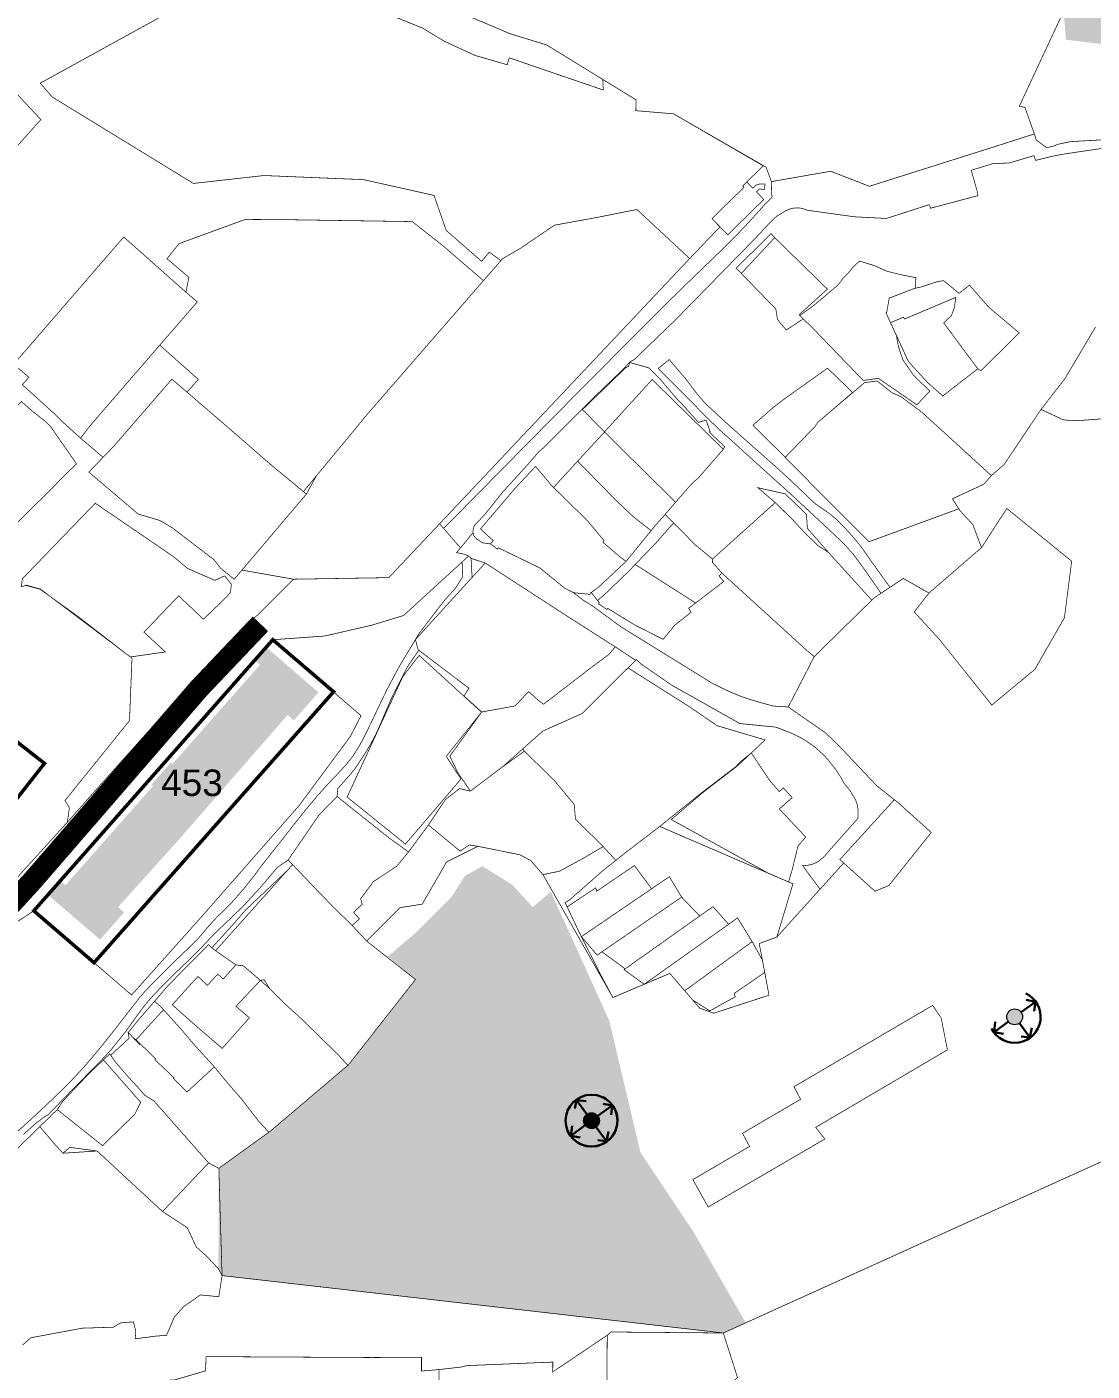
# Model space of a CAD drawing. Header units: millimetres. Extents: x 21689 to 31331, y 37531 to 43751.
# Drawn here: x 24615.4 to 24916.8, y 39935.3 to 40315.5 of the extents above; entities that cross this region are included whole.
import ezdxf

# ---------------------------------------------------------------- set-up
doc = ezdxf.new("R2010")
doc.units = ezdxf.units.MM
doc.linetypes.add('g5_084', pattern=[0.4, 0.2, -0.2])
for name, color, linetype, lineweight in [('0.15 - Видовые раскрытия', 22, 'Continuous', 9), ('00 номер ОКН', 7, 'Continuous', 15), ('00 Разраб границы', 5, 'g5_084', 50), ('CONTUR', 150, 'Continuous', 9)]:
    doc.layers.add(name, color=color, linetype=linetype, lineweight=lineweight)
doc.layers.add('00 Дороги', color=252, linetype='Continuous', lineweight=9, transparency=0.2)
doc.layers.add('00 ОКН', color=1, linetype='Continuous', lineweight=9, transparency=0.4)
doc.layers.add('00 Природный ландшафт', color=81, linetype='Continuous', lineweight=9, true_color=0xa9da90, transparency=0.4)
doc.styles.get("Standard").update_dxf_attribs({"font": 'arial.ttf'})

# ---------------------------------------------------------------- blocks, each defined once
blk = doc.blocks.new('участки все')
at = {"layer": 'CONTUR', "const_width": 0.2}
for points in [[(2021.96, 2677.63), (2009.39, 2650.7), (2010.98, 2650.44), (2013.67, 2642.91), (2001.76, 2639.09), (1966.99, 2628.1), (1956.06, 2632.35), (1939.28, 2629.42), (1937.78, 2633.5), (1911.6, 2648.59), (1900.92, 2649.48), (1901.01, 2652.54), (1875.71, 2668.07), (1865.17, 2671.31), (1861.82, 2672.77), (1827.05, 2687.32)], [(1831.98, 2676.34), (1840.65, 2672.82), (1846.72, 2669.14), (1849.17, 2668.01), (1850.92, 2667.2), (1855.53, 2665.08), (1858.48, 2664.24), (1864.56, 2662.48), (1865.12, 2664.44), (1873.12, 2661.69), (1891.73, 2655.32), (1891.61, 2657.7), (1891.58, 2658.32), (1901.01, 2652.54), (1900.92, 2649.48), (1911.6, 2648.59), (1936.97, 2633.87), (1932.3, 2629.33), (1931.15, 2628.21), (1931.5, 2627.8), (1929.22, 2625.54), (1926.66, 2623.07), (1922.46, 2618.96), (1924.72, 2616.61), (1916.16, 2607.65), (1901.24, 2621.53), (1890.46, 2619.38), (1877.91, 2617.09), (1868.29, 2610.55), (1863.26, 2607.64), (1862.76, 2607.07), (1859.47, 2609.48), (1857.33, 2606.85), (1847.3, 2615.6), (1843.85, 2625.51), (1840.13, 2626.35), (1823.89, 2629.98), (1816.44, 2630.28), (1795.74, 2631.14), (1775.77, 2628.9), (1765.2, 2635.38), (1761.22, 2637.82), (1735.81, 2653.38), (1732.47, 2657.27), (1776.79, 2681.67)], [(2032.59, 2638.78), (2022.23, 2637.25), (2018.59, 2636.57), (2014, 2635.42), (2013.57, 2636.77), (2011.69, 2636.21), (2006.63, 2634.71), (2001.78, 2634.46), (1995.8, 2632.62), (1997.52, 2626.59), (1997.75, 2625.45), (1993.82, 2624.42), (1984.29, 2621.89), (1983.97, 2622.92), (1971.83, 2619), (1962.76, 2619.47), (1949.48, 2621.31), (1948.26, 2621.78), (1947.05, 2622), (1945.81, 2621.97), (1944.6, 2621.7), (1943.48, 2621.25), (1941.1, 2619.83), (1940.3, 2619.22), (1938.92, 2617.88), (1934.55, 2613.19), (1914.54, 2592.76), (1911.49, 2589.69), (1900.45, 2579.04), (1899.44, 2578.57), (1897.63, 2576.63), (1890.5, 2569.76), (1884.53, 2563.85), (1875.03, 2554.29), (1873.62, 2553.14), (1870.45, 2549.5), (1863.23, 2541.54), (1862.42, 2540.53), (1858.49, 2535.61), (1857.49, 2534.49), (1855.59, 2532.57), (1855.1, 2531.77), (1854.88, 2530.84), (1854.9, 2530.13), (1851.33, 2525.83), (1851.33, 2525.83), (1846.57, 2531.31), (1848.9, 2533.67), (1857.1, 2541.98), (1866.79, 2551.8), (1870.11, 2555.17), (1871.61, 2556.68), (1879.04, 2564.21), (1886.84, 2572.09), (1893.7, 2578.99), (1904.83, 2590.18), (1907.61, 2592.95), (1914.41, 2599.66), (1922.82, 2607.77), (1926.53, 2611.36), (1929.03, 2613.88), (1932.02, 2617), (1934.02, 2619.17), (1936, 2621.36), (1937.48, 2623.05), (1939.44, 2624.99), (1939.31, 2627.23), (1939.28, 2629.42), (1956.06, 2632.35), (1966.99, 2628.1), (2001.76, 2639.09), (2013.67, 2642.91), (2014.19, 2641.23), (2017.19, 2638.98), (2019.44, 2639.57), (2020.09, 2639.93), (2023.87, 2640.73), (2035.86, 2641.4)], [(2030.98, 2588.31), (2028.53, 2584.18), (2022.33, 2573.72), (2015.54, 2564.97), (2022, 2561.99), (2025.88, 2561.8), (2033.89, 2562.4)], [(2033.89, 2562.4), (2025.88, 2561.8), (2022, 2561.99), (2015.54, 2564.97), (2005.13, 2549.42), (2001.5, 2546.26), (1999.38, 2543.83), (1990.48, 2539.69), (1992.7, 2536.26), (1996.27, 2532.38), (1998.72, 2525.89), (1998.72, 2525.89), (2005.87, 2536.96), (2024.21, 2522.06), (2022.17, 2506.05), (2013.81, 2491.47), (2001.64, 2481.36), (1986.73, 2500.01), (1979.68, 2507.7), (1983.85, 2513.04), (1976.6, 2517.17), (1968.35, 2511.69), (1951.41, 2495.08), (1944.05, 2480.82), (1954.69, 2473.43), (1959.18, 2469.01), (1969.04, 2458.57), (1975.25, 2453.64), (1984.51, 2445.32), (1972.51, 2430.33), (1969.76, 2429.17), (1968.59, 2428.7), (1959.73, 2436.68), (1940.82, 2415.74), (1935.84, 2413.9), (1938.6, 2399.3), (1922.95, 2394.19), (1918.95, 2395.66), (1910.56, 2405.47), (1894.44, 2398.64), (1874.67, 2433.4), (1871.14, 2437.43), (1868.14, 2439.01), (1856.26, 2441.41), (1847.38, 2436.98), (1845.13, 2433.05), (1840.51, 2425.05), (1834.28, 2424.07), (1824.78, 2414.61), (1838.59, 2403.74), (1819.61, 2379.56), (1797.71, 2360.98), (1782.98, 2350.32), (1783.89, 2319.99), (1925.68, 2303.75), (2109.58, 2387.06)], [(1720.23, 2426.28), (1740.12, 2448.22), (1744.4, 2453.06), (1762.9, 2473.79), (1786.74, 2499.71), (1804.11, 2516.96), (1831.05, 2517.4), (1845.42, 2532.63), (1845.42, 2532.63), (1846.57, 2531.31), (1851.33, 2525.83), (1850.19, 2524.44), (1850.9, 2524.36), (1851.97, 2524.13), (1852.88, 2523.83), (1853.48, 2523.55), (1853.59, 2523.48), (1853.47, 2523.37), (1851.79, 2521.84), (1835.24, 2506.69), (1826.22, 2503.95), (1812.92, 2500.89), (1798.25, 2499.84), (1730.64, 2423.16), (1724.98, 2419.45)], [(1728.34, 2515.34), (1732.52, 2514.15), (1758.41, 2494.63), (1757.71, 2476.96), (1757.71, 2476.96), (1739.45, 2454.36), (1740.71, 2452.3), (1740.12, 2448.22), (1720.23, 2426.28)], [(1724.65, 2359.47), (1728.88, 2363.32), (1731.09, 2365.35), (1733.31, 2367.42), (1735.5, 2369.5), (1737.64, 2371.55), (1739.69, 2373.57), (1741.63, 2375.55), (1743.51, 2377.55), (1745.42, 2379.67), (1747.41, 2381.99), (1749.58, 2384.62), (1752, 2387.63), (1754.74, 2391.12), (1757.87, 2395.18), (1760.91, 2399.04), (1762.13, 2400.43), (1764.55, 2402.99), (1766.06, 2404.49), (1769.31, 2407.75), (1773.85, 2412.09), (1777.44, 2415.68), (1780.01, 2418.73), (1782, 2420.91), (1783.04, 2421.95), (1786.7, 2425.58), (1790.09, 2429.47), (1793.58, 2433.88), (1794.09, 2434.68), (1796.67, 2437.96), (1798.33, 2440.08), (1801.68, 2444.32), (1803.33, 2446.42), (1806.66, 2450.64), (1808.45, 2452.83), (1810.81, 2455.64), (1813.74, 2458.9), (1817.79, 2463.16), (1819.58, 2465.22), (1820.91, 2466.95), (1822.38, 2469.23), (1823.64, 2471.45), (1824.89, 2473.98), (1826.08, 2476.43), (1828.39, 2481.3), (1829.56, 2483.74), (1830.61, 2485.88), (1831.82, 2488.17), (1834.14, 2492.47), (1838.59, 2499.88), (1839.36, 2496.99), (1839.36, 2496.99), (1839.53, 2496.86), (1836.36, 2492.24), (1834.27, 2488.13), (1832.37, 2484.47), (1831.52, 2482.59), (1829.98, 2479.04), (1828.41, 2475.29), (1827.42, 2473.15), (1825.65, 2469.81), (1823.76, 2466.78), (1821.54, 2463.45), (1820.34, 2461.92), (1817.84, 2459.1), (1816.63, 2457.73), (1816.42, 2455.5), (1814.44, 2453.5), (1811.32, 2450.28), (1802.58, 2437.54), (1799.5, 2435.42), (1795.95, 2431.17), (1794.19, 2429.17), (1790.56, 2425.22), (1788.66, 2423.31), (1784.77, 2419.57), (1782.84, 2417.75), (1780.6, 2415.5), (1777.25, 2411.92), (1775.81, 2410.51), (1772.25, 2407.04), (1770.77, 2405.69), (1767.26, 2402.17), (1765.82, 2400.68), (1763.93, 2398.68), (1762.48, 2397), (1761.22, 2395.4), (1760.04, 2393.79), (1756.54, 2388.88), (1752.46, 2383.83), (1750.01, 2381.19), (1745.98, 2377.08), (1743.58, 2374.64), (1741.43, 2372.45), (1734.65, 2365.44), (1734.05, 2365.16), (1731.17, 2363.02), (1727.73, 2359.95)], [(1715.19, 2345.31), (1732.33, 2362.13), (1736.35, 2357.36), (1738.91, 2354.6), (1748.54, 2355.23), (1760.74, 2343.94), (1767.06, 2338.1), (1774.05, 2333.53), (1776.57, 2328.12), (1779.52, 2325.46), (1782.86, 2321.91), (1783.89, 2319.99), (1782.97, 2314.01), (1777.77, 2314.52), (1773.05, 2311.23), (1770.39, 2308.25), (1768.18, 2303.07), (1765.26, 2302.88), (1759.35, 2302.11), (1759.48, 2304.32), (1758.81, 2306.91), (1755.18, 2306.6), (1753.15, 2305.39), (1744.36, 2305.11), (1729.87, 2302.42), (1727.45, 2300.35)]]:
    blk.add_lwpolyline(points, dxfattribs=at)
for points in [[(1719.54, 2660.99), (1732.63, 2646.96), (1708.97, 2620.5), (1710.91, 2616.86), (1703.53, 2608.69), (1681.58, 2635.4), (1719.54, 2660.99)], [(1926.93, 2614.38), (1922.46, 2618.96), (1926.66, 2623.07), (1929.22, 2625.54), (1931.5, 2627.8), (1931.15, 2628.21), (1932.3, 2629.33), (1934.01, 2627.57), (1934.88, 2628.41), (1936.06, 2628.78), (1937.46, 2628.7), (1937.33, 2627.2), (1935.92, 2627.34), (1935.07, 2626.51), (1937.14, 2624.37), (1926.93, 2614.38)], [(1901.24, 2621.53), (1916.16, 2607.65), (1831.05, 2517.4), (1804.11, 2516.96), (1789.51, 2519.53), (1807.74, 2541.04), (1810.55, 2546.16), (1825.26, 2563.95), (1857.83, 2601.4), (1863.26, 2607.64), (1868.29, 2610.55), (1877.91, 2617.09), (1890.46, 2619.38), (1901.24, 2621.53)], [(1806.91, 2541.75), (1797.27, 2549.7), (1785.11, 2560.29), (1773.98, 2569.86), (1777.18, 2573.47), (1766.27, 2583.16), (1766.5, 2583.43), (1767.6, 2584.71), (1773.35, 2591.32), (1776.88, 2595.39), (1773.66, 2598.16), (1774.51, 2602.34), (1768.32, 2607.61), (1771.72, 2611.88), (1790.44, 2618.72), (1801.6, 2618.66), (1837.69, 2618.11), (1846.35, 2611.3), (1857.83, 2601.4), (1825.26, 2563.95), (1810.55, 2546.16), (1806.91, 2541.75)], [(1766.27, 2583.16), (1766.5, 2583.43), (1767.6, 2584.71), (1773.35, 2591.32), (1776.88, 2595.39), (1773.66, 2598.16), (1756.07, 2613.75), (1753.84, 2611.17), (1727.34, 2580.52), (1724.97, 2577.77), (1729.25, 2574.06), (1727.37, 2571.99), (1731.82, 2567.97), (1736.26, 2563.94), (1738.41, 2561.77), (1743.86, 2556.87), (1746.76, 2560.61), (1766.27, 2583.16)], [(1939.21, 2614.7), (1940.21, 2613.58), (1930.77, 2603.44), (1929.32, 2604.96), (1939.21, 2614.7)], [(1940.21, 2613.58), (1955.11, 2599), (1947.14, 2591.78), (1948.28, 2590.58), (1943.5, 2587.45), (1942.12, 2589.02), (1940.99, 2590.45), (1940.55, 2593.31), (1940.35, 2593.66), (1938.6, 2595.37), (1930.77, 2603.44), (1940.21, 2613.58)], [(1964.2, 2606.95), (1962.25, 2605.06), (1960.99, 2603.51), (1959.39, 2601.87), (1958.13, 2600.19), (1951.25, 2594.37), (1947.34, 2591.57), (1948.28, 2590.58), (1950.62, 2588.36), (1953.19, 2585.69), (1960.78, 2577.8), (1965.29, 2573.17), (1969.53, 2573.78), (1980.43, 2566.28), (1984.08, 2570.16), (1979.52, 2574.62), (1976.5, 2578.96), (1975.26, 2582.57), (1974.61, 2585.97), (1972.97, 2589.51), (1971.7, 2592.29), (1971.89, 2592.35), (1972.61, 2596.46), (1979.8, 2599.23), (1980, 2599.27), (1980.16, 2602.23), (1975.93, 2603.08), (1971.93, 2604.08), (1968.48, 2605.64), (1964.2, 2606.95)], [(1981.35, 2599.54), (1986.43, 2601.19), (1988.02, 2601.4), (1988.41, 2601.07), (1992.03, 2598.09), (1992.38, 2597.82), (1995.33, 2600.12), (2000.02, 2594.73), (2000.83, 2593.82), (2009.39, 2586.62), (1998.57, 2575.96), (1997.67, 2576.47), (1988.01, 2589.46), (1990.22, 2591.54), (1991.07, 2593.9), (1991.43, 2596.67), (1976.92, 2590.54), (1976.65, 2591.07), (1972.97, 2589.51), (1971.7, 2592.29), (1971.89, 2592.35), (1972.61, 2596.46), (1979.8, 2599.23), (1981.35, 2599.54)], [(1972.97, 2589.51), (1976.65, 2591.07), (1976.92, 2590.54), (1991.43, 2596.67), (1991.07, 2593.9), (1990.22, 2591.54), (1988.01, 2589.46), (1997.67, 2576.47), (1987.75, 2568.8), (1983.44, 2572.61), (1978.69, 2577.81), (1977.92, 2578.78), (1972.97, 2589.51)], [(1766.27, 2583.16), (1777.18, 2573.47), (1773.98, 2569.86), (1769.7, 2573.54), (1753.25, 2554.56), (1750.24, 2551.43), (1743.86, 2556.87), (1746.55, 2560.34), (1746.76, 2560.61), (1766.27, 2583.16)], [(1892.09, 2558.65), (1886.41, 2564.36), (1885.81, 2564.9), (1898.15, 2576.85), (1898.87, 2577.13), (1899.2, 2578.27), (1904.62, 2576.72), (1907.95, 2573.38), (1912.37, 2568.17), (1914.78, 2565.66), (1918.61, 2561.3), (1920.8, 2561.96), (1921.95, 2558.7), (1921.67, 2558.6), (1926.06, 2554.47), (1925.68, 2553.7), (1905.55, 2573.43), (1892.09, 2558.65)], [(1907.34, 2576.64), (1910.38, 2579.08), (1915.01, 2573.66), (1918.21, 2569.43), (1920, 2567.33), (1921.57, 2565.76), (1923.91, 2563.58), (1925.89, 2561.75), (1930.02, 2558.07), (1931.92, 2556.37), (1936.82, 2552.03), (1938.81, 2550.27), (1940.76, 2548.54), (1943.19, 2546.33), (1944.99, 2544.66), (1947.61, 2542.18), (1949.05, 2540.77), (1950.79, 2539.11), (1951.85, 2538.21), (1952.98, 2537.39), (1954.06, 2536.66), (1954.73, 2536.21), (1955.16, 2535.91), (1955.72, 2535.48), (1956.14, 2535.16), (1956.68, 2534.71), (1957.31, 2534.17), (1958.5, 2533.08), (1959.49, 2532.08), (1960.71, 2530.78), (1962.1, 2529.24), (1964.12, 2526.81), (1965.27, 2525.27), (1967.68, 2521.82), (1971.67, 2516.26), (1972.82, 2514.67), (1970.29, 2512.97), (1966, 2519.15), (1964.49, 2521.28), (1962.72, 2523.62), (1962.11, 2524.38), (1960.25, 2526.47), (1957.97, 2528.72), (1955.3, 2531.22), (1950.77, 2535.45), (1943.74, 2541.97), (1938.79, 2546.42), (1933.98, 2550.75), (1927.7, 2556.46), (1924.74, 2559.11), (1920.88, 2562.8), (1915.28, 2568.57), (1907.38, 2576.4), (1907.34, 2576.64)], [(1934.04, 2560.48), (1934.27, 2560.71), (1937.12, 2563.18), (1939.88, 2565.6), (1943.12, 2568.08), (1955.16, 2576.64), (1962.26, 2569.78), (1952.44, 2561.37), (1951.63, 2560.16), (1943.2, 2551.45), (1934.04, 2560.48)], [(1746.2, 2547.26), (1753.25, 2554.56), (1769.7, 2573.54), (1773.98, 2569.86), (1785.11, 2560.29), (1797.27, 2549.7), (1807.74, 2541.04), (1787.31, 2516.94), (1783.42, 2520.11), (1781.72, 2522.37), (1769.76, 2531.54), (1766.36, 2533.55), (1760.14, 2535.4), (1746.2, 2547.26)], [(1892.09, 2558.65), (1905.55, 2573.43), (1925.68, 2553.7), (1918.7, 2545.69), (1917.6, 2544.74), (1916.28, 2543.43), (1912.13, 2538.69), (1911.38, 2539.53), (1896.17, 2554.54), (1892.09, 2558.65)], [(1943.15, 2551.39), (1951.63, 2560.16), (1952.44, 2561.37), (1965.65, 2572.58), (1969.2, 2573.03), (1973.35, 2569.73), (1976.03, 2568.52), (1981.87, 2564.17), (2001.5, 2546.26), (1999.38, 2543.83), (1990.48, 2539.69), (1992.29, 2536.87), (1966.89, 2527.55), (1943.15, 2551.39)], [(1699.01, 2506.23), (1678.19, 2485.48), (1657.87, 2464.4), (1651.21, 2457.31), (1642.63, 2448.86), (1641.36, 2457.41), (1641.18, 2457.87), (1627.03, 2474.81), (1630.37, 2477.4), (1638.79, 2478.69), (1727.13, 2567.22), (1730.17, 2564.53), (1734.13, 2561.42), (1735.32, 2560.23), (1742.73, 2549.58), (1739.85, 2546.83), (1735.22, 2542.11), (1717.71, 2524.81), (1707.99, 2515.22), (1699.01, 2506.23)], [(1892.07, 2558.6), (1896.17, 2554.54), (1911.38, 2539.53), (1912.13, 2538.69), (1909.23, 2535.29), (1906.4, 2532.11), (1905.24, 2530.69), (1900.27, 2534.59), (1895.52, 2539.06), (1884.48, 2550.35), (1892.07, 2558.6)], [(1866.96, 2542.89), (1872.57, 2548.84), (1876.38, 2544.34), (1876.96, 2543.6), (1881.79, 2538.85), (1886.01, 2534.71), (1887.19, 2533.56), (1891.97, 2527.86), (1891.62, 2527.41), (1896.35, 2523.35), (1898.17, 2522), (1890.5, 2514.81), (1888.33, 2513.2), (1888.04, 2513.1), (1888.02, 2512.67), (1883.31, 2513.14), (1880.78, 2514.44), (1873.79, 2520.14), (1871.99, 2521.01), (1862.08, 2525.83), (1861.75, 2525.45), (1859.85, 2526.94), (1860.64, 2527.88), (1859.82, 2528.56), (1856.99, 2531.19), (1860.94, 2535.8), (1866.96, 2542.89)], [(1884.48, 2550.35), (1895.52, 2539.06), (1900.27, 2534.59), (1905.24, 2530.69), (1901.43, 2525.99), (1898.17, 2522), (1896.35, 2523.35), (1891.62, 2527.41), (1891.97, 2527.86), (1887.19, 2533.56), (1886.01, 2534.71), (1881.79, 2538.85), (1877.66, 2542.91), (1884.48, 2550.35)], [(1935.45, 2542.84), (1943.18, 2541.1), (1949.2, 2535.31), (1949.45, 2531.35), (1955.4, 2524.56), (1952.3, 2526.57), (1948.23, 2530.62), (1944.68, 2534.44), (1944.33, 2534.75), (1940.36, 2538.62), (1935.45, 2542.84)], [(1767.86, 2496.38), (1757.93, 2494.97), (1745.51, 2504.58), (1743.23, 2506.36), (1732.41, 2514.12), (1728.44, 2515.2), (1727.12, 2514.86), (1727.37, 2517.04), (1748.06, 2538.49), (1748.25, 2538.29), (1770.16, 2523.34), (1774.15, 2519.98), (1781.85, 2516.64), (1784.61, 2517.9), (1786.52, 2515.56), (1786.29, 2513.22), (1784.39, 2511.18), (1778.62, 2505.64), (1776, 2508.11), (1771.62, 2512.26), (1761.8, 2501.98), (1766.25, 2497.88), (1767.86, 2496.38)], [(1922.63, 2522.67), (1940.36, 2538.62), (1944.68, 2534.44), (1948.23, 2530.62), (1952.3, 2526.57), (1955.4, 2524.56), (1967.67, 2511.02), (1951.41, 2495.08), (1949.35, 2496.76), (1925.33, 2518.65), (1922.62, 2521.69), (1922.63, 2522.67)], [(2005.87, 2536.96), (2024.21, 2522.06), (2022.17, 2506.05), (2013.81, 2491.47), (2001.64, 2481.36), (1986.73, 2500.01), (1979.68, 2507.7), (1983.85, 2513.04), (1998.72, 2525.89), (2005.87, 2536.96)], [(1898.17, 2522), (1890.5, 2514.81), (1888.33, 2513.2), (1890.12, 2510.93), (1892.66, 2513.17), (1899.08, 2519.37), (1900.76, 2521.13), (1903.21, 2523.67), (1906.62, 2527.2), (1911.62, 2532.9), (1909.23, 2535.29), (1906.4, 2532.11), (1901.43, 2525.99), (1898.17, 2522)], [(1900.76, 2521.13), (1909.52, 2515.54), (1917.85, 2510.23), (1925.79, 2516.31), (1924.45, 2517.93), (1925.33, 2518.65), (1922.62, 2521.69), (1922.63, 2522.67), (1917.73, 2526.68), (1911.62, 2532.9), (1906.62, 2527.2), (1903.21, 2523.67), (1900.76, 2521.13)], [(1850.19, 2524.44), (1854.9, 2530.13), (1854.95, 2529.8), (1855.06, 2529.43), (1855.23, 2529.09), (1855.67, 2528.57), (1855.99, 2528.28), (1856.58, 2527.88), (1857.64, 2527.25), (1859.85, 2526.94), (1861.75, 2525.45), (1862.08, 2525.83), (1871.99, 2521.01), (1873.79, 2520.14), (1880.78, 2514.44), (1883.31, 2513.14), (1885.95, 2511.08), (1887.21, 2510.33), (1888.58, 2509.44), (1890.44, 2508.13), (1892.62, 2506.5), (1896.66, 2503.53), (1922.55, 2487.52), (1925.73, 2485.95), (1927.93, 2484.93), (1930.23, 2483.98), (1932.59, 2483.14), (1935.46, 2482.27), (1938.36, 2481.47), (1939.32, 2481.21), (1939.63, 2481.09), (1944.05, 2480.82), (1954.69, 2473.43), (1959.18, 2469.01), (1969.04, 2458.57), (1974.06, 2454.59), (1958.66, 2437.66), (1959.73, 2436.68), (1953.04, 2429.26), (1948.12, 2435.94), (1949.01, 2435.98), (1950.1, 2436.13), (1951.39, 2436.52), (1952.76, 2437.26), (1954.11, 2438.42), (1956.03, 2440.6), (1958.24, 2443.11), (1962, 2447.33), (1963.79, 2449.34), (1963.76, 2452.03), (1963.44, 2453.61), (1963.1, 2454.51), (1961.78, 2456.79), (1959.79, 2459.32), (1959.03, 2460.75), (1957.48, 2463.09), (1955.4, 2465.77), (1954.03, 2467.29), (1951.53, 2469.52), (1948.62, 2471.55), (1946.14, 2472.85), (1944.56, 2473.56), (1940.59, 2475.11), (1930.35, 2476.13), (1916.68, 2483.84), (1911.31, 2486.85), (1908.35, 2488.88), (1902.51, 2492.9), (1901.09, 2494.23), (1900.87, 2494.03), (1895.1, 2497.83), (1892.12, 2499.73), (1880.18, 2507.37), (1858.33, 2521.54), (1854.44, 2522.82), (1854.03, 2523.2), (1853.48, 2523.55), (1852.88, 2523.83), (1851.97, 2524.13), (1850.9, 2524.36), (1850.19, 2524.44)], [(1851.79, 2521.84), (1853.47, 2523.37), (1853.59, 2523.48), (1854.03, 2523.2), (1854.31, 2522.94), (1854.62, 2517.48), (1838.59, 2499.88), (1839.65, 2501.64), (1846.69, 2510.84), (1849.88, 2514.37), (1851.13, 2516.3), (1851.95, 2517.57), (1851.79, 2521.84)], [(1838.59, 2499.88), (1858.33, 2521.54), (1880.18, 2507.37), (1892.12, 2499.73), (1895.1, 2497.83), (1894.54, 2497.14), (1893.31, 2495.66), (1888.84, 2492.37), (1886.68, 2490.71), (1884.23, 2488.83), (1874.81, 2481.59), (1873.23, 2482.81), (1870.9, 2484.94), (1870.55, 2485.13), (1868.74, 2483.19), (1866.82, 2481.12), (1857.34, 2479.4), (1852.31, 2483.95), (1853.73, 2486.13), (1848.77, 2489.87), (1841.81, 2495.14), (1839.36, 2496.99), (1838.59, 2499.88)], [(1917.85, 2510.23), (1915.88, 2508.73), (1916.58, 2507.63), (1916, 2507.18), (1911.74, 2503.79), (1911.02, 2502.78), (1908.64, 2499.96), (1904.02, 2502.3), (1900.33, 2504.19), (1892.98, 2508.7), (1892.74, 2508.4), (1892.2, 2508.77), (1890.38, 2510.01), (1890.62, 2510.31), (1890.12, 2510.93), (1892.66, 2513.17), (1899.08, 2519.37), (1900.76, 2521.13), (1909.52, 2515.54), (1917.85, 2510.23)], [(1798.25, 2499.84), (1823.2, 2478.35), (1820.23, 2472.58), (1805.76, 2453.02), (1778.42, 2421.86), (1758.3, 2399.35), (1730.64, 2423.16), (1798.25, 2499.84)], [(1835.02, 2489.43), (1839.63, 2495.41), (1857.29, 2479.34), (1847.31, 2466.87), (1851.47, 2460.44), (1835.77, 2442.04), (1819.27, 2455.33), (1835.02, 2489.43)], [(1895.1, 2497.83), (1900.87, 2494.03), (1885.7, 2478.95), (1874.62, 2474.01), (1863.26, 2463.9), (1854.12, 2457.02), (1850.45, 2462.47), (1848.32, 2466.9), (1857.34, 2479.4), (1866.82, 2481.12), (1868.74, 2483.19), (1870.55, 2485.13), (1870.9, 2484.94), (1873.23, 2482.81), (1874.81, 2481.59), (1884.23, 2488.83), (1886.68, 2490.71), (1888.84, 2492.37), (1893.31, 2495.66), (1894.54, 2497.14), (1895.1, 2497.83)], [(1885.7, 2478.95), (1874.62, 2474.01), (1868.94, 2468.96), (1869.42, 2468.32), (1877.95, 2459.96), (1883.52, 2453.21), (1883.85, 2449.12), (1891.69, 2441.33), (1895.27, 2437.43), (1898.24, 2439.79), (1907.7, 2447.02), (1919.54, 2456.56), (1924.39, 2460.26), (1929.3, 2464.01), (1930.78, 2465.54), (1933.61, 2467.82), (1937.49, 2471.5), (1923.91, 2475.53), (1916.1, 2480.88), (1898.71, 2491.88), (1885.7, 2478.95)], [(1877.95, 2459.96), (1883.52, 2453.21), (1883.85, 2449.12), (1891.69, 2441.33), (1886.37, 2438.19), (1879.33, 2434.37), (1874.67, 2433.4), (1871.14, 2437.43), (1868.14, 2439.01), (1856.26, 2441.41), (1853.82, 2441.79), (1851.22, 2440.04), (1842.27, 2447.45), (1847.08, 2454.63), (1851.07, 2457.74), (1854.12, 2457.02), (1863.26, 2463.9), (1869.42, 2468.32), (1877.95, 2459.96)], [(1910.98, 2448.97), (1919.64, 2456.42), (1929.6, 2464.09), (1933.61, 2467.82), (1938.71, 2460.14), (1941.49, 2456.89), (1942.7, 2457.92), (1945.16, 2455.15), (1941.53, 2451.97), (1949.01, 2443.99), (1946.81, 2441.54), (1945.14, 2434.69), (1944.13, 2431.33), (1938.46, 2433.77), (1910.98, 2448.97)], [(1811.32, 2450.28), (1814.44, 2453.5), (1816.42, 2455.5), (1826.62, 2447.37), (1831.22, 2443.7), (1835.3, 2440.8), (1836.61, 2439.79), (1833.32, 2435.81), (1826.66, 2431.39), (1823.08, 2426.53), (1823.55, 2425.01), (1821.09, 2422.74), (1822.77, 2420.88), (1820.67, 2419.03), (1815.7, 2423.91), (1811.67, 2428.02), (1802.58, 2437.54), (1811.32, 2450.28)], [(1958.66, 2437.66), (1974.06, 2454.6), (1975.25, 2453.64), (1984.51, 2445.32), (1972.51, 2430.33), (1969.76, 2429.17), (1968.59, 2428.7), (1959.73, 2436.68), (1958.66, 2437.66)], [(1833.32, 2435.81), (1836.61, 2439.79), (1842.27, 2447.45), (1851.22, 2440.04), (1853.82, 2441.79), (1856.26, 2441.41), (1847.38, 2436.98), (1845.13, 2433.05), (1840.51, 2425.05), (1834.28, 2424.07), (1824.78, 2414.61), (1820.67, 2419.03), (1822.77, 2420.88), (1821.09, 2422.74), (1823.55, 2425.01), (1823.08, 2426.53), (1826.66, 2431.39), (1833.32, 2435.81)], [(1907.7, 2447.02), (1898.24, 2439.79), (1891.7, 2434.61), (1882.14, 2426.21), (1880.94, 2425.46), (1881.5, 2424.27), (1889.56, 2429.66), (1889.88, 2428.72), (1900.52, 2435.97), (1905.4, 2429.4), (1910.42, 2432.82), (1913.88, 2427.05), (1919.01, 2421.7), (1922.75, 2424.35), (1927.18, 2419.35), (1929.7, 2421.14), (1933.85, 2414.44), (1936.72, 2409.28), (1935.84, 2413.9), (1940.82, 2415.74), (1945.37, 2430.8), (1907.7, 2447.02)], [(1781.01, 2412.7), (1786.98, 2419.27), (1790.53, 2423.37), (1802.32, 2434.54), (1782.05, 2411.87), (1781.01, 2412.7)], [(1782.05, 2411.87), (1802.32, 2434.54), (1803.83, 2436.23), (1811.67, 2428.02), (1815.7, 2423.91), (1820.67, 2419.03), (1824.78, 2414.61), (1838.59, 2403.74), (1819.61, 2379.56), (1819.47, 2379.45), (1816.83, 2382.33), (1811.43, 2387.64), (1806.04, 2392.89), (1801.45, 2397.04), (1797.43, 2401.08), (1795.78, 2403.65), (1794.73, 2403.49), (1789.96, 2407.57), (1787.77, 2407.89), (1782.05, 2411.87)], [(1884.76, 2417.41), (1882.23, 2422.75), (1881.5, 2424.27), (1889.56, 2429.66), (1889.88, 2428.72), (1900.52, 2435.97), (1905.4, 2429.4), (1885.54, 2415.85), (1884.76, 2417.41)], [(1891.36, 2411.58), (1913.88, 2427.05), (1910.42, 2432.82), (1885.54, 2415.85), (1890, 2410.62), (1891.36, 2411.58)], [(1897.91, 2406.74), (1891.36, 2411.58), (1913.88, 2427.05), (1919.01, 2421.7), (1897.91, 2406.74)], [(1903.3, 2402.39), (1897.59, 2406.52), (1922.75, 2424.35), (1927.18, 2419.35), (1903.3, 2402.39)], [(1914.76, 2400.56), (1933.85, 2414.44), (1929.7, 2421.14), (1903.3, 2402.39), (1910.56, 2405.47), (1914.76, 2400.56)], [(1903.3, 2402.39), (1897.59, 2406.52), (1897.91, 2406.74), (1891.36, 2411.58), (1890, 2410.62), (1885.54, 2415.85), (1890.94, 2405.17), (1894.44, 2398.64), (1903.3, 2402.39)], [(1917.01, 2397.93), (1914.76, 2400.56), (1933.85, 2414.44), (1936.72, 2409.28), (1937.39, 2405.74), (1928.75, 2399.78), (1929.05, 2398.84), (1921.84, 2394.86), (1917.01, 2397.93)], [(1764.78, 2397.54), (1768.67, 2402.09), (1780.05, 2413.59), (1781.01, 2412.7), (1782.05, 2411.87), (1787.77, 2407.89), (1784.22, 2403.87), (1782.68, 2405.25), (1779.74, 2402.08), (1777.07, 2404.58), (1776.04, 2403.48), (1769.8, 2396.59), (1775.19, 2391.77), (1783.93, 2384.25), (1791.62, 2392.92), (1787.81, 2396.14), (1794.73, 2403.49), (1797.43, 2401.08), (1801.45, 2397.04), (1806.04, 2392.89), (1811.43, 2387.64), (1816.83, 2382.33), (1819.47, 2379.45), (1797.71, 2360.98), (1797.1, 2360.54), (1794.26, 2363.63), (1789.37, 2369.96), (1785.17, 2374.78), (1782.11, 2378.56), (1775.87, 2385.46), (1771.98, 2390.04), (1766.6, 2395.99), (1764.78, 2397.54)], [(1782.68, 2405.25), (1784.22, 2403.87), (1787.77, 2407.89), (1789.96, 2407.57), (1794.73, 2403.49), (1787.81, 2396.14), (1791.62, 2392.92), (1783.93, 2384.25), (1775.19, 2391.77), (1769.8, 2396.59), (1776.04, 2403.48), (1777.07, 2404.58), (1779.74, 2402.08), (1782.68, 2405.25)], [(1937.39, 2405.74), (1928.75, 2399.78), (1929.05, 2398.84), (1921.84, 2394.86), (1917.01, 2397.93), (1918.95, 2395.66), (1922.95, 2394.19), (1938.6, 2399.3), (1937.39, 2405.74)], [(1757.33, 2388.75), (1760.35, 2392.43), (1762.33, 2394.73), (1764.78, 2397.54), (1766.6, 2395.99), (1767.31, 2395.2), (1759.57, 2386.68), (1758.63, 2387.38), (1757.33, 2388.75)], [(1945.65, 2373.39), (1984.91, 2396.42), (1987.31, 2392.84), (1989.07, 2383.84), (1951.81, 2361.92), (1954.39, 2358.61), (1921.4, 2339.39), (1917.06, 2347.13), (1933.11, 2356.52), (1931.11, 2360.23), (1947.54, 2369.85), (1945.65, 2373.39)], [(1759.57, 2386.68), (1767.31, 2395.2), (1771.98, 2390.04), (1775.87, 2385.46), (1781.7, 2379.01), (1773.96, 2371.89), (1770.1, 2375.75), (1770.3, 2375.93), (1764.83, 2381.11), (1765.06, 2381.33), (1759.57, 2386.68)], [(1752.41, 2382.3), (1757.6, 2387.14), (1757.33, 2388.75), (1760.55, 2385.35), (1760.74, 2385.54), (1765.06, 2381.33), (1764.83, 2381.11), (1770.3, 2375.93), (1770.1, 2375.75), (1773.96, 2371.89), (1781.7, 2379.01), (1782.11, 2378.56), (1785.17, 2374.78), (1789.37, 2369.96), (1794.26, 2363.63), (1797.1, 2360.54), (1790.06, 2355.44), (1782.98, 2350.32), (1780.08, 2351.87), (1764.64, 2369.36), (1761.94, 2371.07), (1759.81, 2373.55), (1757.71, 2375.79), (1756.75, 2376.88), (1754.64, 2379.34), (1753.4, 2380.78), (1752.41, 2382.3)], [(1750.33, 2380.99), (1760.89, 2368.98), (1759.14, 2365.55), (1750.08, 2356.74), (1737.28, 2366.93), (1732.33, 2362.13), (1736.35, 2357.36), (1738.91, 2354.6), (1740.8, 2356.25), (1748.54, 2355.23), (1760.74, 2343.94), (1767.06, 2338.1), (1780.08, 2351.87), (1764.64, 2369.36), (1761.94, 2371.07), (1759.81, 2373.55), (1757.71, 2375.79), (1756.75, 2376.88), (1753.4, 2380.78), (1752.13, 2382.71), (1750.33, 2380.99)], [(1750.33, 2380.99), (1760.89, 2368.98), (1759.14, 2365.55), (1750.08, 2356.74), (1737.28, 2366.93), (1738.74, 2369.19), (1745.87, 2376.75), (1750.33, 2380.99)], [(1891.4, 2266.4), (1892.19, 2277.93), (1892.64, 2279.38), (1892.77, 2291.03), (1892.84, 2303.11), (1893.17, 2303.34), (1893.76, 2304.03), (1925.68, 2303.75), (1929.7, 2291.12), (1928.18, 2289.69), (1922.53, 2282.95), (1917.49, 2276.75), (1915.87, 2275.09), (1913.49, 2272.96), (1911.24, 2271.15), (1907.74, 2269.24), (1901.45, 2267.35), (1894.87, 2266.5), (1891.4, 2266.4)], [(1845.26, 2293.4), (1851.61, 2294.13), (1853.04, 2294.52), (1877.46, 2295.52), (1877.44, 2292.75), (1892.84, 2303.11), (1892.77, 2291.03), (1892.64, 2279.38), (1892.19, 2277.93), (1891.4, 2266.4), (1845.32, 2266.74), (1845.32, 2283.71), (1845.26, 2293.4)], [(1779.36, 2297.07), (1826.32, 2296.81), (1840.3, 2296.89), (1840.3, 2292.98), (1845.26, 2293.4), (1845.32, 2283.71), (1845.32, 2266.74), (1768.85, 2269.24), (1769.33, 2290.5), (1770.41, 2290.45), (1779.23, 2293.05), (1779.36, 2297.07)]]:
    blk.add_lwpolyline(points, close=True, dxfattribs=at)
blk = doc.blocks.new('rheujdfz gfyjhfvf')
at = {"layer": '0.15 - Видовые раскрытия', "transparency": 33554687}
h = blk.add_hatch(color=256, dxfattribs=at)
h.dxf.hatch_style = 1
h.paths.add_polyline_path([(24982.79, 40014.4, 1), (24980.15, 40018, 1)])
at = {"layer": '0.15 - Видовые раскрытия', "lineweight": 30}
for p, q in [((24977.18, 40022.04), (24976.72, 40019.6)), ((24977.18, 40022.04), (24980.15, 40018)), ((24977.18, 40022.04), (24979.97, 40021.71)), ((24987.31, 40020.48), (24983.26, 40017.52)), ((24987.31, 40020.48), (24984.73, 40020.98)), ((24987.31, 40020.48), (24987, 40017.83)), ((24975.63, 40011.92), (24979.67, 40014.88)), ((24975.63, 40011.92), (24975.96, 40014.75)), ((24985.75, 40010.36), (24982.79, 40014.4)), ((24975.63, 40011.92), (24978.26, 40011.41)), ((24985.75, 40010.36), (24983.29, 40010.65)), ((24985.75, 40010.36), (24986.28, 40013.12))]:
    blk.add_line(p, q, dxfattribs=at)
blk.add_circle((24981.47, 40016.2), 7.33, dxfattribs=at)
at = {"layer": '0.15 - Видовые раскрытия'}
blk.add_circle((24981.47, 40016.2), 2.23, dxfattribs=at)
at = {"layer": '0.15 - Видовые раскрытия', "lineweight": 30}
blk.add_arc((24981.46, 40016.22), 7.35, 206.5062, 64.5055, dxfattribs=at)

msp = doc.modelspace()

# ---------------------------------------------------------------- hatches: boundary and pattern name
at = {"layer": '0.15 - Видовые раскрытия', "transparency": 33554687}
h = msp.add_hatch(color=256, dxfattribs=at)
h.dxf.hatch_style = 1
h.paths.add_polyline_path([(24896.17, 40033.73, 1), (24893.54, 40037.32, 1)])
at = {"layer": '00 ОКН'}
h = msp.add_hatch(color=256, dxfattribs=at)
h.dxf.hatch_style = 1
h.paths.add_polyline_path([(24636.14, 40057.36), (24642.93, 40065.06), (24641.23, 40066.57), (24658.59, 40085.84), (24668.4, 40097.1), (24678.62, 40108.82), (24689.19, 40120.92), (24690.94, 40119.38), (24697.91, 40127.31), (24683.44, 40139.83), (24680.14, 40136.21), (24681.37, 40135.13), (24666.03, 40117.74), (24656.61, 40107.07), (24656.17, 40107.46), (24655.35, 40106.54), (24650.62, 40101.17), (24651.06, 40100.78), (24636.74, 40084.54), (24626.33, 40072.75), (24624.92, 40073.99), (24621.42, 40070.02)])
at = {"layer": '00 Природный ландшафт', "transparency": 33554585}
h = msp.add_hatch(color=256, dxfattribs=at)
h.dxf.hatch_style = 1
edge = h.paths.add_edge_path()
edge.add_line((24949.77, 40120.99), (24953.87, 40121.04))
edge.add_line((24953.87, 40121.04), (24971.47, 40115.65))
edge.add_arc((24971.6, 40264.39), 148.74, 269.9479, 278.7346)
edge.add_line((24994.19, 40117.38), (25002.34, 40120.1))
edge.add_line((25002.34, 40120.1), (25006.96, 40123.01))
edge.add_line((25006.96, 40123.01), (25027.28, 40133.62))
edge.add_arc((25019.9, 40184.11), 51.02, 278.313, 295.9678)
edge.add_arc((25027.37, 40150.57), 19.33, 320.3287, 347.411)
edge.add_arc((25088.3, 40138.75), 42.76, 158.7155, 169.7455, ccw=False)
edge.add_arc((25051.32, 40154.86), 2.91, 76.6944, 191.6423, ccw=False)
edge.add_line((25051.99, 40157.69), (25059.39, 40158.17))
edge.add_line((25059.39, 40158.17), (25046.27, 40172.24))
edge.add_line((25046.27, 40172.24), (25051.6, 40172.68))
edge.add_line((25051.6, 40172.68), (25057.75, 40191.42))
edge.add_line((25057.75, 40191.42), (25060.78, 40202.42))
edge.add_line((25060.78, 40202.42), (25069.94, 40219.09))
edge.add_line((25069.94, 40219.09), (25077.12, 40224.74))
edge.add_line((25077.12, 40224.74), (25075.37, 40234.02))
edge.add_line((25075.37, 40234.02), (25062.38, 40242.59))
edge.add_line((25062.38, 40242.59), (24993.38, 40289.25))
edge.add_line((24993.38, 40289.25), (24949.26, 40307.1))
edge.add_line((24949.26, 40307.1), (24909.34, 40311.91))
edge.add_line((24909.34, 40311.91), (24908.72, 40319.81))
edge.add_line((24908.72, 40319.81), (24954.72, 40320.31))
edge.add_line((24954.72, 40320.31), (24955.65, 40323.98))
edge.add_line((24955.65, 40323.98), (24965.55, 40322.35))
edge.add_line((24965.55, 40322.35), (25005.01, 40303.41))
edge.add_line((25005.01, 40303.41), (25059.06, 40264.27))
edge.add_line((25059.06, 40264.27), (25115.23, 40223.01))
edge.add_arc((24994.25, 40142.39), 145.39, 14.7151, 33.6785, ccw=False)
edge.add_line((25134.86, 40179.32), (25140, 40152.31))
edge.add_arc((25049.62, 40144.01), 90.76, -17.8516, 5.2463, ccw=False)
edge.add_line((25136.01, 40116.18), (25122.34, 40097.91))
edge.add_line((25122.34, 40097.91), (25103.15, 40076.91))
edge.add_line((25103.15, 40076.91), (25060.5, 40038))
edge.add_line((25060.5, 40038), (24999.99, 39980.67))
edge.add_line((24999.99, 39980.67), (24992.25, 40000.02))
edge.add_line((24992.25, 40000.02), (24993.91, 40017.62))
edge.add_line((24993.91, 40017.62), (24984.63, 40031.44))
edge.add_line((24984.63, 40031.44), (24975.75, 40054.53))
edge.add_line((24975.75, 40054.53), (24972.13, 40059.59))
edge.add_line((24972.13, 40059.59), (24969.27, 40060.8))
edge.add_line((24969.27, 40060.8), (24955.72, 40059.39))
edge.add_line((24955.72, 40059.39), (24941.14, 40060.96))
edge.add_line((24941.14, 40060.96), (24936.93, 40062.98))
edge.add_line((24936.93, 40062.98), (24949.77, 40120.99))
h = msp.add_hatch(color=256, dxfattribs=at)
h.dxf.hatch_style = 1
h.paths.add_polyline_path([(24812.42, 39946.1), (24670.64, 39962.34), (24669.61, 39964.27), (24669.72, 39992.68), (24684.46, 40003.34), (24706.22, 40021.81), (24725.33, 40046.1), (24717.59, 40052.61), (24725.92, 40059.78), (24735.64, 40069.58), (24739.31, 40075.38), (24744.24, 40078.15), (24752.67, 40072.95), (24758.49, 40066.59), (24763.64, 40070.89), (24780.18, 40034.44), (24788.98, 39997.2), (24803.88, 39974.9), (24818.79, 39948.97)])

# ---------------------------------------------------------------- linework, layer by layer
at = {"layer": '0.15 - Видовые раскрытия', "lineweight": 30}
for p, q in [((24900.69, 40039.81), (24896.65, 40036.85)), ((24900.69, 40039.81), (24898.12, 40040.31)), ((24900.69, 40039.81), (24900.38, 40037.15)), ((24889.02, 40031.24), (24893.06, 40034.21)), ((24889.02, 40031.24), (24889.34, 40034.08)), ((24899.14, 40029.69), (24896.17, 40033.73)), ((24889.02, 40031.24), (24891.65, 40030.74)), ((24899.14, 40029.69), (24896.67, 40029.98)), ((24899.14, 40029.69), (24899.67, 40032.45))]:
    msp.add_line(p, q, dxfattribs=at)
at = {"layer": '0.15 - Видовые раскрытия'}
msp.add_circle((24894.85, 40035.53), 2.23, dxfattribs=at)
at = {"layer": '0.15 - Видовые раскрытия', "lineweight": 30}
msp.add_arc((24894.84, 40035.54), 7.35, 206.5062, 64.5055, dxfattribs=at)
at = {"layer": '00 Дороги', "lineweight": 9, "const_width": 6}
msp.add_lwpolyline([(24546.77, 39997.1), (24617.01, 40074.03), (24664.16, 40128.45), (24681.49, 40146.69)], dxfattribs=at)
at = {"layer": '00 Разраб границы', "ltscale": 5, "const_width": 1}
for points in [[(24634.43, 40050.85), (24702.18, 40127.48), (24684.99, 40142.2), (24617.39, 40065.52), (24634.43, 40050.85)], [(24634.43, 40050.85), (24702.18, 40127.48), (24684.99, 40142.2), (24617.39, 40065.52), (24634.43, 40050.85)], [(24554.31, 40068.93), (24576.83, 40051.65), (24620.4, 40107.22), (24598.1, 40124.76), (24554.31, 40068.93)], [(24554.31, 40068.93), (24576.83, 40051.65), (24620.4, 40107.22), (24598.1, 40124.76), (24554.31, 40068.93)]]:
    msp.add_lwpolyline(points, dxfattribs=at)

# ---------------------------------------------------------------- block references
at = {"layer": '0.15 - Видовые раскрытия'}
msp.add_blockref('rheujdfz gfyjhfvf', (-206.32, -10.03), dxfattribs=at)
at = {"layer": 'CONTUR'}
msp.add_blockref('участки все', (22886.75, 37642.36), dxfattribs=at)

# ---------------------------------------------------------------- texts
at = {"layer": '00 номер ОКН', "color": 4, "insert": (24653.38, 40105.49), "char_height": 7.5, "attachment_point": 1}
msp.add_mtext_dynamic_manual_height_columns('{\\C7;453}', width=10, gutter_width=12.5, heights=[0], dxfattribs=at)

doc.saveas('drawing.dxf')
